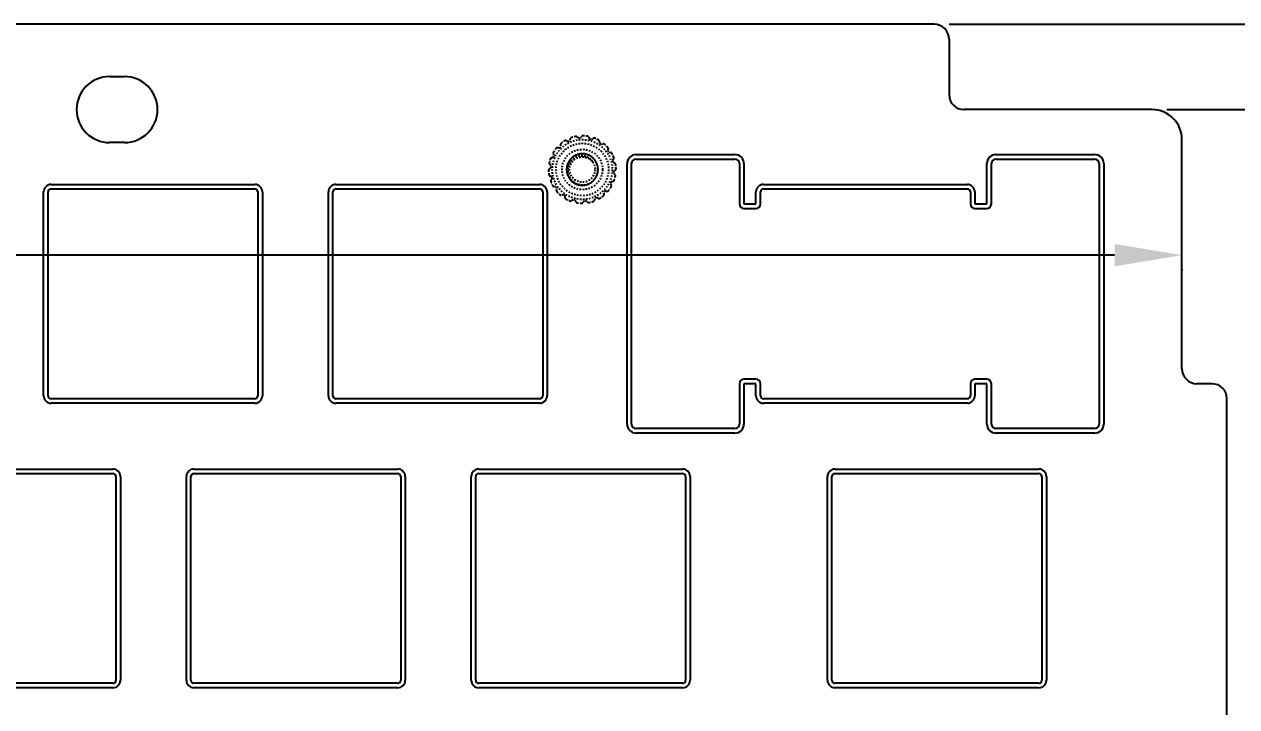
# Model space of a CAD drawing. Header units: inches. Extents: x 1466 to 2567, y -36 to 323.
# Drawn here: x 1803.9 to 1884.8, y 199.2 to 244.8 of the extents above; entities that cross this region are included whole.
import ezdxf

# ---------------------------------------------------------------- set-up
doc = ezdxf.new("R2010")
doc.units = ezdxf.units.IN
doc.header["$LTSCALE"] = 0.909449
doc.header["$MEASUREMENT"] = 0
doc.header["$PDMODE"] = 3
doc.header["$PDSIZE"] = 0.3125
doc.linetypes.add('HIDDEN', pattern=[0.2, 0.1, -0.1])
doc.linetypes.add('PHANTOM', pattern=[0.8, 0.45, -0.05, 0.1, -0.05, 0.1, -0.05])
doc.layers.get('0').update_dxf_attribs({"linetype": 'CONTINUOUS'})
doc.layers.get('Defpoints').update_dxf_attribs({"linetype": 'CONTINUOUS'})
doc.layers.add('DEFAULT_2', color=8, linetype='HIDDEN')
doc.layers.add('DEFAULT_3', color=7, linetype='PHANTOM')
doc.styles.get("Standard").update_dxf_attribs({"font": 'txt', "width": 0.8})
doc.dimstyles.get("Standard").update_dxf_attribs({"dimtxt": 6, "dimasz": 4.5, "dimexe": 1, "dimexo": 1, "dimgap": 0.09, "dimtad": 0, "dimzin": 1, "dimdsep": 46, "dimtxsty": 'STANDARD', "dimcen": 0.09, "dimclrd": 5, "dimclre": 5, "dimclrt": 1, "dimadec": 0, "dimazin": 0, "dimtp": 0.01, "dimtm": 0.01, "dimtfac": 1, "dimtofl": 0, "dimtmove": 0, "dimatfit": 3, "dimfxl": 1, "dimtolj": 1, "dimtzin": 4, "dimarcsym": 0})

# ---------------------------------------------------------------- blocks, each defined once
blk = doc.blocks.new('*D5')
at = {"layer": 'DEFAULT_3', "color": 3, "linetype": 'ByBlock', "lineweight": -2}
for p, q in [((1592.191, 229.672), (1592.191, 230.355)), ((1592.191, 229.355), (1587.691, 229.355)), ((1876.597, 229.355), (1596.691, 229.355)), ((1881.097, 228.422), (1881.097, 228.355))]:
    blk.add_line(p, q, dxfattribs=at)
at = {"layer": 'DEFAULT_3', "color": 3, "linetype": 'ByBlock'}
for points in [[(1596.691, 230.105), (1596.691, 228.605), (1592.191, 229.355)], [(1876.597, 230.105), (1876.597, 228.605), (1881.097, 229.355)]]:
    blk.add_solid(points, dxfattribs=at)
at = {"layer": 'Defpoints', "color": 0, "linetype": 'ByBlock'}
for p in [(1881.097, 229.422), (1881.097, 229.355), (1592.191, 228.672)]:
    blk.add_point(p, dxfattribs=at)
at = {"layer": 'DEFAULT_3', "color": 3, "linetype": 'ByBlock', "insert": (1569.601, 229.355), "char_height": 6, "attachment_point": 5}
blk.add_mtext('\\A1;288.91%%P0.1', dxfattribs=at)
blk = doc.blocks.new('*D9')
at = {"layer": 'DEFAULT_3', "color": 3, "linetype": 'ByBlock', "lineweight": -2}
for p, q in [((1880.097, 239.072), (1894.884, 239.072)), ((1893.884, 234.572), (1893.884, 205.877)), ((1893.884, 142.602), (1893.884, 171.297)), ((1880.097, 138.102), (1894.884, 138.102))]:
    blk.add_line(p, q, dxfattribs=at)
at = {"layer": 'DEFAULT_3', "color": 3, "linetype": 'ByBlock'}
for points in [[(1893.134, 234.572), (1894.634, 234.572), (1893.884, 239.072)], [(1893.134, 142.602), (1894.634, 142.602), (1893.884, 138.102)]]:
    blk.add_solid(points, dxfattribs=at)
at = {"layer": 'Defpoints', "color": 0, "linetype": 'ByBlock'}
for p in [(1879.097, 239.072), (1893.884, 239.072), (1879.097, 138.102)]:
    blk.add_point(p, dxfattribs=at)
at = {"layer": 'DEFAULT_3', "color": 3, "linetype": 'ByBlock', "insert": (1893.884, 188.587), "char_height": 6, "attachment_point": 5, "rotation": 90}
blk.add_mtext('\\A1;100.97%%P0.1', dxfattribs=at)
blk = doc.blocks.new('*D10')
at = {"layer": 'DEFAULT_3', "color": 3, "linetype": 'ByBlock', "lineweight": -2}
for p, q in [((1865.562, 244.772), (1920.234, 244.772)), ((1919.234, 240.272), (1919.234, 204.762)), ((1919.234, 136.272), (1919.234, 171.782)), ((1866.062, 131.772), (1920.234, 131.772))]:
    blk.add_line(p, q, dxfattribs=at)
at = {"layer": 'DEFAULT_3', "color": 3, "linetype": 'ByBlock'}
for points in [[(1918.484, 240.272), (1919.984, 240.272), (1919.234, 244.772)], [(1918.484, 136.272), (1919.984, 136.272), (1919.234, 131.772)]]:
    blk.add_solid(points, dxfattribs=at)
at = {"layer": 'Defpoints', "color": 0, "linetype": 'ByBlock'}
for p in [(1864.562, 244.772), (1865.062, 131.772), (1919.234, 131.772)]:
    blk.add_point(p, dxfattribs=at)
at = {"layer": 'DEFAULT_3', "color": 3, "linetype": 'ByBlock', "insert": (1919.234, 188.272), "char_height": 6, "attachment_point": 5, "rotation": 90}
blk.add_mtext('\\A1;113.00%%P0.1', dxfattribs=at)

msp = doc.modelspace()

# ---------------------------------------------------------------- linework, layer by layer
at = {"color": 7, "linetype": 'Continuous'}
for p, q in [((1864.562, 244.772), (1802.562, 244.772)), ((1865.562, 243.772), (1865.562, 240.072)), ((1809.562, 241.272), (1810.562, 241.272)), ((1879.097, 239.072), (1866.562, 239.072)), ((1881.097, 221.772), (1881.097, 237.072)), ((1810.562, 236.872), (1809.562, 236.872)), ((1844.082, 218.072), (1844.082, 235.472)), ((1844.382, 218.072), (1844.382, 235.472)), ((1844.682, 236.072), (1851.282, 236.072)), ((1844.682, 235.772), (1851.282, 235.772)), ((1851.582, 235.472), (1851.582, 232.772)), ((1851.882, 235.472), (1851.882, 232.772)), ((1868.082, 232.772), (1868.082, 235.472)), ((1868.382, 232.772), (1868.382, 235.472)), ((1868.682, 236.072), (1875.282, 236.072)), ((1868.682, 235.772), (1875.282, 235.772)), ((1875.582, 235.472), (1875.582, 218.072)), ((1875.882, 235.472), (1875.882, 218.072)), ((1805.657, 234.072), (1819.257, 234.072)), ((1805.657, 233.772), (1819.257, 233.772)), ((1824.657, 234.072), (1838.257, 234.072)), ((1824.657, 233.772), (1838.257, 233.772)), ((1853.182, 234.072), (1866.782, 234.072)), ((1853.182, 233.772), (1866.782, 233.772)), ((1805.157, 219.972), (1805.157, 233.572)), ((1805.457, 219.972), (1805.457, 233.572)), ((1819.457, 233.572), (1819.457, 219.972)), ((1819.757, 233.572), (1819.757, 219.972)), ((1824.157, 219.972), (1824.157, 233.572)), ((1824.457, 219.972), (1824.457, 233.572)), ((1838.457, 233.572), (1838.457, 219.972)), ((1838.757, 233.572), (1838.757, 219.972)), ((1852.682, 232.772), (1852.682, 233.572)), ((1852.982, 232.772), (1852.982, 233.572)), ((1866.982, 233.572), (1866.982, 232.772)), ((1867.282, 233.572), (1867.282, 232.772)), ((1851.882, 232.772), (1852.682, 232.772)), ((1851.882, 232.472), (1852.682, 232.472)), ((1867.282, 232.772), (1868.082, 232.772)), ((1867.282, 232.472), (1868.082, 232.472)), ((1852.682, 221.072), (1851.882, 221.072)), ((1868.082, 221.072), (1867.282, 221.072)), ((1851.582, 220.772), (1851.582, 218.072)), ((1852.682, 220.772), (1851.882, 220.772)), ((1851.882, 220.772), (1851.882, 218.072)), ((1852.682, 219.972), (1852.682, 220.772)), ((1852.982, 219.972), (1852.982, 220.772)), ((1866.982, 220.772), (1866.982, 219.972)), ((1868.082, 220.772), (1867.282, 220.772)), ((1867.282, 220.772), (1867.282, 219.972)), ((1868.082, 218.072), (1868.082, 220.772)), ((1868.382, 218.072), (1868.382, 220.772)), ((1883.097, 220.772), (1882.097, 220.772)), ((1819.257, 219.772), (1805.657, 219.772)), ((1819.257, 219.472), (1805.657, 219.472)), ((1838.257, 219.772), (1824.657, 219.772)), ((1838.257, 219.472), (1824.657, 219.472)), ((1866.782, 219.772), (1853.182, 219.772)), ((1866.782, 219.472), (1853.182, 219.472)), ((1884.097, 157.772), (1884.097, 219.772)), ((1851.282, 217.772), (1844.682, 217.772)), ((1875.282, 217.772), (1868.682, 217.772)), ((1851.282, 217.472), (1844.682, 217.472)), ((1875.282, 217.472), (1868.682, 217.472)), ((1796.187, 215.072), (1809.787, 215.072)), ((1796.187, 214.772), (1809.787, 214.772)), ((1809.987, 214.572), (1809.987, 200.972)), ((1810.287, 214.572), (1810.287, 200.972)), ((1814.687, 200.972), (1814.687, 214.572)), ((1814.987, 200.972), (1814.987, 214.572)), ((1815.187, 215.072), (1828.787, 215.072)), ((1815.187, 214.772), (1828.787, 214.772)), ((1828.987, 214.572), (1828.987, 200.972)), ((1829.287, 214.572), (1829.287, 200.972)), ((1833.687, 200.972), (1833.687, 214.572)), ((1833.987, 200.972), (1833.987, 214.572)), ((1834.187, 215.072), (1847.787, 215.072)), ((1834.187, 214.772), (1847.787, 214.772)), ((1847.987, 214.572), (1847.987, 200.972)), ((1848.287, 214.572), (1848.287, 200.972)), ((1857.452, 200.972), (1857.452, 214.572)), ((1857.752, 200.972), (1857.752, 214.572)), ((1857.952, 215.072), (1871.552, 215.072)), ((1857.952, 214.772), (1871.552, 214.772)), ((1871.752, 214.572), (1871.752, 200.972)), ((1872.052, 214.572), (1872.052, 200.972)), ((1809.787, 200.772), (1796.187, 200.772)), ((1828.787, 200.772), (1815.187, 200.772)), ((1847.787, 200.772), (1834.187, 200.772)), ((1871.552, 200.772), (1857.952, 200.772)), ((1809.787, 200.472), (1796.187, 200.472)), ((1828.787, 200.472), (1815.187, 200.472)), ((1847.787, 200.472), (1834.187, 200.472)), ((1871.552, 200.472), (1857.952, 200.472))]:
    msp.add_line(p, q, dxfattribs=at)
for centre, radius, start, end in [((1864.562, 243.772), 1, 0, 90), ((1809.562, 239.072), 2.2, 90, 270), ((1810.562, 239.072), 2.2, 270, 90), ((1866.562, 240.072), 1, 180, 270), ((1879.097, 237.072), 2, 0, 90), ((1844.682, 235.472), 0.6, 90, 180), ((1844.682, 235.472), 0.3, 90, 180), ((1851.282, 235.472), 0.6, 0, 90), ((1851.282, 235.472), 0.3, 0, 90), ((1868.682, 235.472), 0.6, 90, 180), ((1868.682, 235.472), 0.3, 90, 180), ((1875.282, 235.472), 0.6, 0, 90), ((1875.282, 235.472), 0.3, 0, 90), ((1805.657, 233.572), 0.5, 90, 180), ((1805.657, 233.572), 0.2, 90, 180), ((1819.257, 233.572), 0.5, 0, 90), ((1819.257, 233.572), 0.2, 0, 90), ((1824.657, 233.572), 0.5, 90, 180), ((1824.657, 233.572), 0.2, 90, 180), ((1838.257, 233.572), 0.5, 0, 90), ((1838.257, 233.572), 0.2, 0, 90), ((1853.182, 233.572), 0.5, 90, 180), ((1853.182, 233.572), 0.2, 90, 180), ((1866.782, 233.572), 0.5, 0, 90), ((1866.782, 233.572), 0.2, 0, 90), ((1851.882, 232.772), 0.3, 180, 270), ((1852.682, 232.772), 0.3, 270, 0), ((1867.282, 232.772), 0.3, 180, 270), ((1868.082, 232.772), 0.3, 270, 0), ((1882.097, 221.772), 1, 180, 270), ((1851.882, 220.772), 0.3, 90, 180), ((1852.682, 220.772), 0.3, 0, 90), ((1867.282, 220.772), 0.3, 90, 180), ((1868.082, 220.772), 0.3, 0, 90), ((1883.097, 219.772), 1, 0, 90), ((1805.657, 219.972), 0.5, 180, 270), ((1805.657, 219.972), 0.2, 180, 270), ((1819.257, 219.972), 0.5, 270, 360), ((1819.257, 219.972), 0.2, 270, 0), ((1824.657, 219.972), 0.5, 180, 270), ((1824.657, 219.972), 0.2, 180, 270), ((1838.257, 219.972), 0.5, 270, 0), ((1838.257, 219.972), 0.2, 270, 0), ((1853.182, 219.972), 0.5, 180, 270), ((1853.182, 219.972), 0.2, 180, 270), ((1866.782, 219.972), 0.5, 270, 0), ((1866.782, 219.972), 0.2, 270, 0), ((1844.682, 218.072), 0.6, 180, 270), ((1844.682, 218.072), 0.3, 180, 270), ((1851.282, 218.072), 0.6, 270, 0), ((1851.282, 218.072), 0.3, 270, 0), ((1868.682, 218.072), 0.6, 180, 270), ((1868.682, 218.072), 0.3, 180, 270), ((1875.282, 218.072), 0.6, 270, 0), ((1875.282, 218.072), 0.3, 270, 0), ((1809.787, 214.572), 0.5, 0, 90), ((1809.787, 214.572), 0.2, 0, 90), ((1815.187, 214.572), 0.5, 90, 180), ((1815.187, 214.572), 0.2, 90, 180), ((1828.787, 214.572), 0.5, 0, 90), ((1828.787, 214.572), 0.2, 0, 90), ((1834.187, 214.572), 0.5, 90, 180), ((1834.187, 214.572), 0.2, 90, 180), ((1847.787, 214.572), 0.5, 0, 90), ((1847.787, 214.572), 0.2, 0, 90), ((1857.952, 214.572), 0.5, 90, 180), ((1857.952, 214.572), 0.2, 90, 180), ((1871.552, 214.572), 0.5, 0, 90), ((1871.552, 214.572), 0.2, 0, 90), ((1809.787, 200.972), 0.5, 270, 360), ((1809.787, 200.972), 0.2, 270, 0), ((1815.187, 200.972), 0.5, 180, 270), ((1815.187, 200.972), 0.2, 180, 270), ((1828.787, 200.972), 0.5, 270, 360), ((1828.787, 200.972), 0.2, 270, 0), ((1834.187, 200.972), 0.5, 180, 270), ((1834.187, 200.972), 0.2, 180, 270), ((1847.787, 200.972), 0.5, 270, 0), ((1847.787, 200.972), 0.2, 270, 0), ((1857.952, 200.972), 0.5, 180, 270), ((1857.952, 200.972), 0.2, 180, 270), ((1871.552, 200.972), 0.5, 270, 360), ((1871.552, 200.972), 0.2, 270, 0)]:
    msp.add_arc(centre, radius, start, end, dxfattribs=at)
at = {"layer": 'DEFAULT_2', "color": 8, "linetype": 'HIDDEN'}
for p, q in [((1840.016, 237.006), (1840.138, 236.963)), ((1840.265, 237.022), (1840.311, 237.143)), ((1840.742, 237.259), (1840.843, 237.176)), ((1840.982, 237.189), (1841.067, 237.287)), ((1841.511, 237.248), (1841.578, 237.136)), ((1841.713, 237.1), (1841.826, 237.164)), ((1839.55, 236.521), (1839.42, 236.519)), ((1839.65, 236.749), (1839.648, 236.62)), ((1842.23, 236.975), (1842.255, 236.848)), ((1842.369, 236.767), (1842.497, 236.788)), ((1842.813, 236.473), (1842.792, 236.345)), ((1842.872, 236.23), (1843, 236.206)), ((1838.993, 235.327), (1838.911, 235.427)), ((1839.026, 235.858), (1839.148, 235.904)), ((1839.207, 236.031), (1839.164, 236.153)), ((1841.097, 235.922), (1841.097, 236.12)), ((1843.188, 235.801), (1843.125, 235.688)), ((1843.161, 235.553), (1843.273, 235.487)), ((1838.882, 235.103), (1838.981, 235.187)), ((1839.033, 234.592), (1838.921, 234.658)), ((1843.201, 234.818), (1843.283, 234.718)), ((1843.312, 235.042), (1843.213, 234.957)), ((1839.005, 234.343), (1839.069, 234.457)), ((1839.322, 233.915), (1839.194, 233.939)), ((1839.381, 233.672), (1839.402, 233.8)), ((1842.987, 234.114), (1843.03, 233.991)), ((1843.168, 234.286), (1843.046, 234.241)), ((1839.825, 233.377), (1839.696, 233.356)), ((1839.963, 233.17), (1839.939, 233.297)), ((1840.481, 233.044), (1840.368, 232.981)), ((1840.682, 232.897), (1840.616, 233.008)), ((1841.212, 232.956), (1841.127, 232.858)), ((1841.452, 232.886), (1841.351, 232.968)), ((1841.929, 233.123), (1841.883, 233.002)), ((1842.178, 233.139), (1842.055, 233.182)), ((1842.544, 233.395), (1842.545, 233.525)), ((1842.644, 233.624), (1842.774, 233.626))]:
    msp.add_line(p, q, dxfattribs=at)
for radius in [2, 1.75, 1.35, 0.85]:
    msp.add_circle((1841.097, 235.072), radius, dxfattribs=at)
for centre, radius, start, end in [((1841.097, 235.072), 2.25, 121.21228, 128.78772), ((1839.983, 236.911), 0.1, 70.68927, 121.21228), ((1840.171, 237.057), 0.1, 250.68927, 339.31073), ((1840.404, 237.108), 0.1, 108.78772, 159.31073), ((1841.097, 235.072), 2.25, 101.21228, 108.78772), ((1840.679, 237.181), 0.1, 50.68927, 101.21228), ((1840.906, 237.254), 0.1, 230.68927, 319.31073), ((1841.142, 237.222), 0.1, 88.78772, 139.31073), ((1841.097, 235.072), 2.25, 81.21228, 88.78772), ((1841.425, 237.197), 0.1, 30.68927, 81.21228), ((1841.664, 237.188), 0.1, 210.68927, 299.31073), ((1841.875, 237.077), 0.1, 68.78772, 119.31073), ((1841.097, 235.072), 2.25, 61.21228, 68.78772), ((1842.132, 236.957), 0.1, 10.68927, 61.21228), ((1839.258, 236.187), 0.1, 148.78772, 199.31073), ((1841.097, 235.072), 2.25, 141.21228, 148.78772), ((1839.421, 236.419), 0.1, 90.68927, 141.21228), ((1839.548, 236.621), 0.1, 270.68927, 359.31073), ((1839.75, 236.748), 0.1, 128.78772, 179.31073), ((1842.353, 236.866), 0.1, 190.68927, 279.31073), ((1842.513, 236.69), 0.1, 48.78772, 99.31073), ((1841.097, 235.072), 2.25, 41.21228, 48.78772), ((1842.714, 236.489), 0.1, 350.68927, 41.21228), ((1842.891, 236.328), 0.1, 170.68927, 259.31073), ((1842.981, 236.108), 0.1, 28.78772, 79.31073), ((1838.988, 235.49), 0.1, 168.78772, 219.31073), ((1841.097, 235.072), 2.25, 161.21228, 168.78772), ((1839.061, 235.765), 0.1, 110.68927, 161.21228), ((1839.112, 235.998), 0.1, 290.68927, 19.31073), ((1841.097, 235.072), 2.25, 21.21228, 28.78772), ((1843.212, 235.639), 0.1, 150.68927, 239.31073), ((1843.101, 235.85), 0.1, 330.68927, 21.21228), ((1843.222, 235.401), 0.1, 8.78772, 59.31073), ((1841.097, 235.072), 2.25, 1.21228, 8.78772), ((1838.947, 235.027), 0.1, 130.68927, 181.21228), ((1841.097, 235.072), 2.25, 181.21228, 188.78772), ((1838.972, 234.744), 0.1, 188.78772, 239.31073), ((1838.915, 235.263), 0.1, 310.68927, 39.31073), ((1838.982, 234.506), 0.1, 330.68927, 59.31073), ((1843.278, 234.882), 0.1, 130.68927, 219.31073), ((1841.097, 235.072), 2.25, 341.21228, 348.78772), ((1843.206, 234.654), 0.1, 348.78772, 39.31073), ((1843.246, 235.118), 0.1, 310.68927, 1.21228), ((1839.093, 234.294), 0.1, 150.68927, 201.21228), ((1841.097, 235.072), 2.25, 201.21228, 208.78772), ((1839.213, 234.037), 0.1, 208.78772, 259.31073), ((1839.303, 233.816), 0.1, 350.68927, 79.31073), ((1841.097, 235.072), 2.25, 321.21228, 328.78772), ((1843.081, 234.147), 0.1, 110.68927, 199.31073), ((1842.936, 233.958), 0.1, 328.78772, 19.31073), ((1843.132, 234.38), 0.1, 290.68927, 341.21228), ((1839.479, 233.656), 0.1, 170.68927, 221.21228), ((1841.097, 235.072), 2.25, 221.21228, 228.78772), ((1839.68, 233.455), 0.1, 228.78772, 279.31073), ((1839.841, 233.279), 0.1, 10.68927, 99.31073), ((1840.061, 233.188), 0.1, 190.68927, 241.21228), ((1841.097, 235.072), 2.25, 241.21228, 248.78772), ((1840.319, 233.068), 0.1, 248.78772, 299.31073), ((1840.53, 232.957), 0.1, 30.68927, 119.31073), ((1841.288, 232.891), 0.1, 50.68927, 139.31073), ((1841.097, 235.072), 2.25, 281.21228, 288.78772), ((1841.789, 233.037), 0.1, 288.78772, 339.31073), ((1842.022, 233.088), 0.1, 70.68927, 159.31073), ((1842.211, 233.234), 0.1, 250.68927, 301.21228), ((1841.097, 235.072), 2.25, 301.21228, 308.78772), ((1842.444, 233.397), 0.1, 308.78772, 359.31073), ((1842.645, 233.524), 0.1, 90.68927, 179.31073), ((1842.773, 233.726), 0.1, 270.68927, 321.21228), ((1840.768, 232.948), 0.1, 210.68927, 261.21228), ((1841.097, 235.072), 2.25, 261.21228, 268.78772), ((1841.051, 232.923), 0.1, 268.78772, 319.31073), ((1841.515, 232.963), 0.1, 230.68927, 281.21228)]:
    msp.add_arc(centre, radius, start, end, dxfattribs=at)
for points, knots in [([(1840.115, 235.438), (1840.082, 235.349), (1840.039, 235.159), (1840.054, 234.916), (1840.103, 234.73), (1840.178, 234.553), (1840.317, 234.353), (1840.542, 234.168), (1840.809, 234.052), (1841.098, 234.011), (1841.386, 234.052), (1841.654, 234.169), (1841.878, 234.355), (1842.044, 234.594), (1842.138, 234.87), (1842.151, 235.113), (1842.122, 235.303), (1842.08, 235.442), (1842.02, 235.573), (1841.943, 235.696), (1841.849, 235.806), (1841.706, 235.934), (1841.537, 236.031), (1841.354, 236.092), (1841.211, 236.117), (1841.067, 236.123), (1840.923, 236.109), (1840.782, 236.075), (1840.648, 236.022), (1840.521, 235.951), (1840.406, 235.864), (1840.304, 235.762), (1840.188, 235.608), (1840.105, 235.432), (1840.06, 235.245), (1840.042, 235.053), (1840.064, 234.859), (1840.123, 234.676), (1840.208, 234.503), (1840.358, 234.312), (1840.554, 234.167), (1840.729, 234.088), (1840.914, 234.033), (1841.156, 234.013), (1841.442, 234.07), (1841.702, 234.201), (1841.916, 234.399), (1842.069, 234.647), (1842.147, 234.927), (1842.148, 235.219), (1842.068, 235.499), (1841.941, 235.706), (1841.808, 235.846), (1841.658, 235.966), (1841.484, 236.054), (1841.298, 236.104), (1841.107, 236.127), (1840.912, 236.111), (1840.728, 236.057), (1840.596, 235.996), (1840.474, 235.919), (1840.364, 235.825), (1840.267, 235.718), (1840.187, 235.597), (1840.123, 235.467), (1840.078, 235.33), (1840.052, 235.188), (1840.044, 234.995), (1840.077, 234.803), (1840.147, 234.624), (1840.217, 234.497), (1840.305, 234.382), (1840.407, 234.28), (1840.522, 234.192), (1840.69, 234.098), (1840.877, 234.041), (1841.068, 234.022), (1841.261, 234.03), (1841.496, 234.09), (1841.749, 234.235), (1841.951, 234.445), (1842.091, 234.7), (1842.154, 234.985), (1842.138, 235.276), (1842.043, 235.551), (1841.878, 235.791), (1841.652, 235.976), (1841.386, 236.093), (1841.193, 236.12), (1841.097, 236.12)], [0, 0, 0, 0, 0.015611, 0.031223, 0.039048, 0.046872, 0.062483, 0.078095, 0.093706, 0.109318, 0.124929, 0.140541, 0.156153, 0.171764, 0.187375, 0.202987, 0.210812, 0.218636, 0.22646, 0.234285, 0.242109, 0.249933, 0.265546, 0.27337, 0.281194, 0.289019, 0.296843, 0.304667, 0.312492, 0.320316, 0.328141, 0.335965, 0.343789, 0.359402, 0.367226, 0.37505, 0.390663, 0.398487, 0.406311, 0.421923, 0.437534, 0.445359, 0.453183, 0.468794, 0.484406, 0.500018, 0.51563, 0.531241, 0.546853, 0.562465, 0.578076, 0.593688, 0.601513, 0.609337, 0.624949, 0.632773, 0.640598, 0.656211, 0.664035, 0.671859, 0.679684, 0.687508, 0.695332, 0.703156, 0.710981, 0.718805, 0.72663, 0.734454, 0.750066, 0.757891, 0.765715, 0.773539, 0.781364, 0.789188, 0.797012, 0.812625, 0.820449, 0.828273, 0.843885, 0.859496, 0.875108, 0.890719, 0.906331, 0.921943, 0.937554, 0.953165, 0.968776, 0.984389, 1, 1, 1, 1]), ([(1841.599, 234.153), (1841.683, 234.199), (1841.84, 234.315), (1842.017, 234.546), (1842.127, 234.816), (1842.157, 235.105), (1842.109, 235.393), (1841.982, 235.656), (1841.791, 235.875), (1841.546, 236.033), (1841.268, 236.12), (1840.976, 236.126), (1840.741, 236.066), (1840.568, 235.981), (1840.409, 235.872), (1840.273, 235.732), (1840.171, 235.569), (1840.112, 235.437), (1840.071, 235.299), (1840.049, 235.156), (1840.048, 235.011), (1840.066, 234.867), (1840.104, 234.728), (1840.161, 234.595), (1840.235, 234.471), (1840.326, 234.358), (1840.432, 234.259), (1840.55, 234.175), (1840.678, 234.108), (1840.814, 234.06), (1840.956, 234.031), (1841.1, 234.022), (1841.245, 234.032), (1841.433, 234.072), (1841.611, 234.151), (1841.768, 234.263), (1841.907, 234.396), (1842.017, 234.557), (1842.092, 234.734), (1842.141, 234.921), (1842.153, 235.163), (1842.09, 235.448), (1841.949, 235.703), (1841.68, 235.98), (1841.215, 236.169), (1840.72, 236.083), (1840.398, 235.87), (1840.207, 235.65), (1840.084, 235.386), (1840.044, 235.146), (1840.053, 234.954), (1840.088, 234.764), (1840.161, 234.584), (1840.269, 234.424), (1840.399, 234.282), (1840.556, 234.166), (1840.731, 234.087), (1840.87, 234.046), (1841.013, 234.025), (1841.158, 234.023), (1841.301, 234.041), (1841.441, 234.079), (1841.574, 234.136), (1841.698, 234.211), (1841.811, 234.301), (1841.91, 234.407), (1841.993, 234.525), (1842.06, 234.653), (1842.109, 234.789), (1842.138, 234.931), (1842.147, 235.075), (1842.137, 235.22), (1842.107, 235.361), (1842.042, 235.542), (1841.914, 235.749), (1841.699, 235.946), (1841.438, 236.076), (1841.152, 236.132), (1840.862, 236.106), (1840.589, 236.004), (1840.355, 235.831), (1840.176, 235.601), (1840.068, 235.33), (1840.036, 235.04), (1840.086, 234.753), (1840.21, 234.49), (1840.338, 234.344), (1840.411, 234.281)], [0, 0, 0, 0, 0.015621, 0.031242, 0.046862, 0.062483, 0.078103, 0.093723, 0.109344, 0.124965, 0.140586, 0.156207, 0.171827, 0.179656, 0.187485, 0.203106, 0.210935, 0.218764, 0.226593, 0.234422, 0.242251, 0.25008, 0.257908, 0.265738, 0.273566, 0.281395, 0.289224, 0.297053, 0.304882, 0.312711, 0.32054, 0.328369, 0.336198, 0.344027, 0.359649, 0.367478, 0.375306, 0.390927, 0.398756, 0.406585, 0.422206, 0.437826, 0.453447, 0.469068, 0.500019, 0.530969, 0.54659, 0.562211, 0.577831, 0.593452, 0.60128, 0.609109, 0.62473, 0.632559, 0.640388, 0.65601, 0.663839, 0.671669, 0.679498, 0.687327, 0.695156, 0.702984, 0.710814, 0.718643, 0.726472, 0.7343, 0.742129, 0.749958, 0.757787, 0.765615, 0.773444, 0.781273, 0.789102, 0.796931, 0.812552, 0.828172, 0.843793, 0.859414, 0.875036, 0.890657, 0.906277, 0.921898, 0.937518, 0.953138, 0.968758, 0.984379, 1, 1, 1, 1]), ([(1840.411, 234.281), (1840.483, 234.218), (1840.646, 234.112), (1840.879, 234.04), (1841.07, 234.022), (1841.263, 234.03), (1841.498, 234.091), (1841.751, 234.236), (1841.953, 234.446), (1842.092, 234.703), (1842.154, 234.987), (1842.138, 235.278), (1842.042, 235.553), (1841.876, 235.793), (1841.65, 235.977), (1841.427, 236.075), (1841.239, 236.114), (1841.095, 236.123), (1840.95, 236.113), (1840.809, 236.083), (1840.673, 236.034), (1840.502, 235.944), (1840.352, 235.82), (1840.232, 235.669), (1840.158, 235.545), (1840.102, 235.411), (1840.065, 235.272), (1840.047, 235.128), (1840.05, 234.983), (1840.072, 234.84), (1840.114, 234.702), (1840.174, 234.57), (1840.277, 234.408), (1840.413, 234.269), (1840.573, 234.161), (1840.746, 234.077), (1840.936, 234.03), (1841.128, 234.022), (1841.32, 234.041), (1841.551, 234.114), (1841.755, 234.247), (1841.89, 234.384), (1842.006, 234.538), (1842.11, 234.758), (1842.157, 235.045), (1842.125, 235.335), (1842.014, 235.604), (1841.835, 235.834), (1841.6, 236.006), (1841.327, 236.108), (1841.037, 236.131), (1840.798, 236.085), (1840.621, 236.009), (1840.456, 235.91), (1840.312, 235.778), (1840.2, 235.621), (1840.112, 235.45), (1840.059, 235.263), (1840.046, 235.071), (1840.056, 234.926), (1840.086, 234.785), (1840.135, 234.649), (1840.202, 234.521), (1840.287, 234.403), (1840.387, 234.298), (1840.499, 234.208), (1840.624, 234.134), (1840.801, 234.059), (1840.993, 234.022), (1841.185, 234.025), (1841.328, 234.047), (1841.467, 234.089), (1841.598, 234.149), (1841.721, 234.226), (1841.867, 234.351), (1841.987, 234.505), (1842.071, 234.678), (1842.131, 234.861), (1842.157, 235.103), (1842.109, 235.391), (1841.984, 235.654), (1841.793, 235.874), (1841.548, 236.032), (1841.27, 236.119), (1840.979, 236.126), (1840.743, 236.067), (1840.57, 235.982), (1840.411, 235.874), (1840.241, 235.7), (1840.149, 235.528), (1840.115, 235.438)], [0, 0, 0, 0, 0.01561, 0.031222, 0.039046, 0.04687, 0.062481, 0.078092, 0.093703, 0.109314, 0.124925, 0.140536, 0.156147, 0.171758, 0.187368, 0.20298, 0.210804, 0.218628, 0.226452, 0.234276, 0.2421, 0.249924, 0.265536, 0.27336, 0.281184, 0.289008, 0.296832, 0.304656, 0.31248, 0.320304, 0.328128, 0.335952, 0.343776, 0.359389, 0.367213, 0.375036, 0.390648, 0.398472, 0.406296, 0.421908, 0.437518, 0.445342, 0.453166, 0.468777, 0.484388, 0.499999, 0.51561, 0.531221, 0.546832, 0.562444, 0.578055, 0.593666, 0.60149, 0.609314, 0.624926, 0.63275, 0.640573, 0.656186, 0.66401, 0.671834, 0.679658, 0.687482, 0.695306, 0.70313, 0.710954, 0.718778, 0.726602, 0.734426, 0.750038, 0.757862, 0.765686, 0.77351, 0.781334, 0.789158, 0.796982, 0.812594, 0.820418, 0.828242, 0.843853, 0.859463, 0.875075, 0.890686, 0.906297, 0.921908, 0.937519, 0.95313, 0.960954, 0.968778, 0.984389, 1, 1, 1, 1]), ([(1841.798, 235.589), (1841.747, 235.665), (1841.652, 235.767), (1841.5, 235.869), (1841.375, 235.927), (1841.243, 235.965), (1841.106, 235.982), (1840.968, 235.979), (1840.833, 235.955), (1840.702, 235.911), (1840.58, 235.849), (1840.468, 235.769), (1840.368, 235.673), (1840.285, 235.564), (1840.217, 235.444), (1840.167, 235.316), (1840.137, 235.182), (1840.126, 235.045), (1840.134, 234.907), (1840.161, 234.772), (1840.222, 234.6), (1840.343, 234.403), (1840.547, 234.214), (1840.794, 234.089), (1841.066, 234.033), (1841.342, 234.052), (1841.517, 234.112), (1841.599, 234.153)], [0, 0, 0, 0, 0.062348, 0.093617, 0.124886, 0.156158, 0.18743, 0.218705, 0.249983, 0.281261, 0.312538, 0.343815, 0.375094, 0.406375, 0.437657, 0.46894, 0.500222, 0.531508, 0.562792, 0.594077, 0.625363, 0.68779, 0.750218, 0.812658, 0.875101, 0.937544, 1, 1, 1, 1]), ([(1841.123, 235.922), (1841.188, 235.922), (1841.318, 235.906), (1841.502, 235.84), (1841.667, 235.734), (1841.758, 235.64), (1841.798, 235.589)], [0, 0, 0, 0, 0.250011, 0.499986, 0.74998, 1, 1, 1, 1])]:
    msp.add_open_spline(points, degree=3, knots=knots, dxfattribs=at)
msp.add_open_spline([(1841.798, 235.589), (1841.779, 235.603), (1841.76, 235.616), (1841.74, 235.628)], degree=3, dxfattribs=at)

# ---------------------------------------------------------------- dimensions: what is measured, and where the dimension line sits
at = {"layer": 'DEFAULT_3', "linetype": 'ByBlock'}
for base, p1, p2, picture, middle in [((1919.234, 131.772), (1864.562, 244.772), (1865.062, 131.772), '*D10', (1919.234, 188.272)), ((1893.884, 239.072), (1879.097, 138.102), (1879.097, 239.072), '*D9', (1893.884, 188.587))]:
    dim = msp.add_linear_dim(base=base, p1=p1, p2=p2, angle=90, text='<>%%P0.1', dimstyle='STANDARD', override={"dimclrd": 3, "dimclre": 3, "dimclrt": 3, "dimtfillclr": 256}, dxfattribs=at)
    dim.commit()
    dim.dimension.update_dxf_attribs({"geometry": picture, "text_midpoint": middle})
dim = msp.add_linear_dim(base=(1881.097, 229.355), p1=(1592.191, 228.672), p2=(1881.097, 229.422), text='<>%%P0.1', dimstyle='STANDARD', override={"dimclrd": 3, "dimclre": 3, "dimclrt": 3, "dimtfillclr": 256}, dxfattribs=at)
dim.commit()
dim.dimension.update_dxf_attribs({"geometry": '*D5', "text_midpoint": (1569.601, 229.355), "dimtype": 160})

doc.saveas('drawing.dxf')
